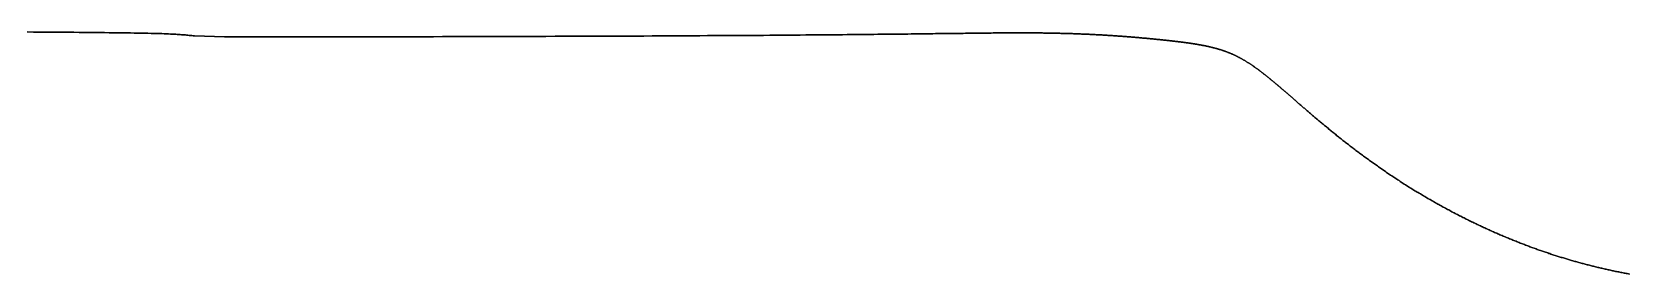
# Model space of a CAD drawing. Header units: inches. Extents: x 130170 to 284068, y 377793 to 804530.
# Drawn here: x 255302.6 to 255566.1, y 734722.7 to 734762.6 of the extents above; entities that cross this region are included whole.
import ezdxf

# ---------------------------------------------------------------- set-up
doc = ezdxf.new("R2010")
doc.units = ezdxf.units.IN
doc.header["$MEASUREMENT"] = 0
doc.layers.add('muni_il', color=7, linetype='Continuous')

msp = doc.modelspace()

# ---------------------------------------------------------------- linework, layer by layer
at = {"layer": 'muni_il'}
for points in [[(255301.81, 734762.61), (255302.81, 734762.6), (255303.8, 734762.59), (255304.78, 734762.59), (255305.74, 734762.58), (255306.7, 734762.57), (255307.63, 734762.56), (255308.56, 734762.56), (255309.47, 734762.55), (255310.36, 734762.54), (255311.23, 734762.53), (255312.08, 734762.53), (255312.92, 734762.52), (255313.73, 734762.51), (255314.52, 734762.5), (255315.3, 734762.49), (255316.05, 734762.48), (255316.77, 734762.47), (255317.48, 734762.46), (255318.16, 734762.45), (255318.81, 734762.44), (255319.44, 734762.43), (255320.05, 734762.42), (255320.63, 734762.41), (255321.19, 734762.4), (255321.72, 734762.39), (255322.22, 734762.38), (255322.71, 734762.37), (255323.16, 734762.35), (255323.6, 734762.34), (255324.01, 734762.33), (255324.39, 734762.32), (255324.76, 734762.3), (255325.1, 734762.29), (255325.43, 734762.27), (255325.73, 734762.26), (255326.02, 734762.24), (255326.29, 734762.23), (255326.55, 734762.21), (255326.79, 734762.2), (255327.03, 734762.18), (255327.25, 734762.16), (255327.47, 734762.15), (255327.68, 734762.13), (255327.89, 734762.11), (255328.1, 734762.09), (255328.31, 734762.07), (255328.52, 734762.05), (255328.73, 734762.03), (255328.95, 734762.01), (255329.18, 734761.98), (255329.42, 734761.96), (255334.32, 734761.8), (255335.59, 734761.8), (255336.21, 734761.8), (255336.83, 734761.8), (255337.45, 734761.8), (255338.1, 734761.8), (255338.77, 734761.8), (255339.46, 734761.8), (255340.19, 734761.8), (255340.95, 734761.8), (255341.75, 734761.8), (255342.59, 734761.8), (255343.48, 734761.8), (255344.4, 734761.8), (255345.37, 734761.8), (255346.38, 734761.8), (255347.43, 734761.8), (255348.52, 734761.81), (255349.65, 734761.81), (255350.83, 734761.81), (255352.04, 734761.81), (255353.28, 734761.81), (255354.56, 734761.81), (255355.87, 734761.81), (255357.21, 734761.81), (255358.58, 734761.82), (255359.98, 734761.82), (255361.4, 734761.82), (255362.85, 734761.82), (255364.31, 734761.83), (255365.79, 734761.83), (255367.29, 734761.83), (255368.8, 734761.83), (255370.33, 734761.84), (255371.86, 734761.84), (255373.4, 734761.84), (255374.95, 734761.85), (255376.5, 734761.85), (255378.06, 734761.85), (255379.61, 734761.86), (255381.17, 734761.86), (255382.72, 734761.87), (255384.27, 734761.87), (255385.81, 734761.88), (255387.35, 734761.88), (255388.88, 734761.89), (255390.4, 734761.89), (255391.91, 734761.9), (255393.41, 734761.9), (255394.9, 734761.91), (255396.37, 734761.91), (255397.83, 734761.92), (255399.28, 734761.92), (255400.71, 734761.93), (255402.12, 734761.94), (255403.51, 734761.94), (255404.89, 734761.95), (255406.25, 734761.95), (255407.6, 734761.96), (255408.92, 734761.97), (255410.22, 734761.97), (255411.51, 734761.98), (255412.77, 734761.99), (255414.02, 734762), (255415.24, 734762), (255416.45, 734762.01), (255417.63, 734762.02), (255418.79, 734762.02), (255419.93, 734762.03), (255421.06, 734762.04), (255422.16, 734762.05), (255423.24, 734762.05), (255424.3, 734762.06), (255425.34, 734762.07), (255426.36, 734762.08), (255427.35, 734762.08), (255428.33, 734762.09), (255429.29, 734762.1), (255430.23, 734762.11), (255431.15, 734762.11), (255432.05, 734762.12), (255432.94, 734762.13), (255433.8, 734762.14), (255434.65, 734762.14), (255435.47, 734762.15), (255436.28, 734762.16), (255437.07, 734762.17), (255437.85, 734762.17), (255438.61, 734762.18), (255439.35, 734762.19), (255440.07, 734762.2), (255440.78, 734762.2), (255441.47, 734762.21), (255442.15, 734762.22), (255442.82, 734762.22), (255443.46, 734762.23), (255444.1, 734762.24), (255444.72, 734762.25), (255445.32, 734762.25), (255445.92, 734762.26), (255446.5, 734762.27), (255447.06, 734762.27), (255447.62, 734762.28), (255448.16, 734762.29), (255448.69, 734762.29), (255449.21, 734762.3), (255449.72, 734762.3), (255450.22, 734762.31), (255450.71, 734762.32), (255451.18, 734762.32), (255451.65, 734762.33), (255452.11, 734762.33), (255452.56, 734762.34), (255453, 734762.34), (255453.43, 734762.35), (255453.85, 734762.36), (255454.26, 734762.36), (255454.67, 734762.37), (255455.06, 734762.37), (255455.45, 734762.38), (255455.84, 734762.38), (255456.21, 734762.38), (255456.58, 734762.39), (255456.94, 734762.39), (255457.3, 734762.4), (255457.65, 734762.4), (255457.99, 734762.41), (255458.33, 734762.41), (255458.66, 734762.41), (255458.98, 734762.42), (255459.3, 734762.42), (255459.62, 734762.42), (255459.93, 734762.43), (255460.24, 734762.43), (255460.54, 734762.43), (255460.84, 734762.43), (255461.13, 734762.44), (255461.42, 734762.44), (255461.7, 734762.44), (255461.98, 734762.44), (255462.26, 734762.45), (255462.53, 734762.45), (255462.8, 734762.45), (255463.07, 734762.45), (255463.33, 734762.45), (255463.59, 734762.45), (255463.85, 734762.45), (255464.1, 734762.46), (255464.35, 734762.46), (255464.6, 734762.46), (255464.84, 734762.46), (255465.08, 734762.46), (255465.32, 734762.46), (255465.56, 734762.46), (255465.8, 734762.46), (255466.03, 734762.46), (255466.26, 734762.46), (255466.49, 734762.46), (255466.71, 734762.46), (255466.94, 734762.46), (255467.16, 734762.45), (255467.38, 734762.45), (255467.6, 734762.45), (255467.81, 734762.45), (255468.03, 734762.45), (255468.24, 734762.45), (255468.45, 734762.45), (255468.66, 734762.44), (255468.86, 734762.44), (255469.07, 734762.44), (255469.27, 734762.44), (255469.48, 734762.43), (255469.68, 734762.43), (255469.88, 734762.43), (255470.07, 734762.43), (255470.27, 734762.42), (255470.46, 734762.42), (255470.66, 734762.42), (255470.85, 734762.41), (255471.04, 734762.41), (255471.23, 734762.41), (255471.42, 734762.4), (255471.6, 734762.4), (255471.79, 734762.39), (255471.97, 734762.39), (255472.16, 734762.39), (255472.34, 734762.38), (255472.52, 734762.38), (255472.7, 734762.37), (255472.87, 734762.37), (255473.05, 734762.36), (255473.23, 734762.36), (255473.4, 734762.35), (255473.57, 734762.35), (255473.75, 734762.34), (255473.92, 734762.34), (255474.09, 734762.33), (255474.26, 734762.33), (255474.42, 734762.32), (255474.59, 734762.32), (255474.76, 734762.31), (255474.92, 734762.3), (255475.08, 734762.3), (255475.25, 734762.29), (255475.41, 734762.29), (255475.57, 734762.28), (255475.73, 734762.27), (255475.89, 734762.27), (255476.04, 734762.26), (255476.2, 734762.25), (255476.36, 734762.25), (255476.51, 734762.24), (255476.66, 734762.23), (255476.82, 734762.23), (255476.97, 734762.22), (255477.12, 734762.21), (255477.27, 734762.21), (255477.42, 734762.2), (255477.56, 734762.19), (255477.71, 734762.18), (255477.86, 734762.18), (255478, 734762.17), (255478.14, 734762.16), (255478.29, 734762.15), (255478.43, 734762.15), (255478.57, 734762.14), (255478.71, 734762.13), (255478.85, 734762.12), (255478.99, 734762.12), (255479.13, 734762.11), (255479.27, 734762.1), (255479.4, 734762.09), (255479.54, 734762.08), (255479.67, 734762.08), (255479.81, 734762.07), (255479.94, 734762.06), (255480.07, 734762.05), (255480.2, 734762.04), (255480.33, 734762.04), (255480.47, 734762.03), (255480.59, 734762.02), (255480.72, 734762.01), (255480.85, 734762), (255480.98, 734761.99), (255481.1, 734761.98), (255481.23, 734761.98), (255481.36, 734761.97), (255481.48, 734761.96), (255481.6, 734761.95), (255481.73, 734761.94), (255481.85, 734761.93), (255481.97, 734761.92), (255482.09, 734761.92), (255482.21, 734761.91), (255482.33, 734761.9), (255482.45, 734761.89), (255482.57, 734761.88), (255482.69, 734761.87), (255482.81, 734761.86), (255482.93, 734761.85), (255483.04, 734761.84), (255483.16, 734761.84), (255483.27, 734761.83), (255483.39, 734761.82), (255483.5, 734761.81), (255483.62, 734761.8), (255483.73, 734761.79), (255483.84, 734761.78), (255483.96, 734761.77), (255484.07, 734761.76), (255484.18, 734761.75), (255484.29, 734761.74), (255484.4, 734761.73), (255484.51, 734761.73), (255484.62, 734761.72), (255484.73, 734761.71), (255484.84, 734761.7), (255484.95, 734761.69), (255485.06, 734761.68), (255485.16, 734761.67), (255485.27, 734761.66), (255485.38, 734761.65), (255485.49, 734761.64), (255485.59, 734761.63), (255485.7, 734761.62), (255485.8, 734761.61), (255485.91, 734761.6), (255486.01, 734761.59), (255486.12, 734761.58), (255486.22, 734761.58), (255486.33, 734761.57), (255486.43, 734761.56), (255486.53, 734761.55), (255486.64, 734761.54), (255486.74, 734761.53), (255486.84, 734761.52), (255486.94, 734761.51), (255487.05, 734761.5), (255487.15, 734761.49), (255487.25, 734761.48), (255487.35, 734761.47), (255487.45, 734761.46), (255487.55, 734761.45), (255487.65, 734761.44), (255487.75, 734761.43), (255487.85, 734761.42), (255487.95, 734761.41), (255488.05, 734761.4), (255488.15, 734761.39), (255488.25, 734761.38), (255488.35, 734761.37), (255488.45, 734761.36), (255488.55, 734761.35), (255488.64, 734761.34), (255488.74, 734761.33), (255488.84, 734761.32), (255488.94, 734761.31), (255489.04, 734761.3), (255489.13, 734761.29), (255489.23, 734761.28), (255489.33, 734761.27), (255489.42, 734761.26), (255489.52, 734761.25), (255489.62, 734761.24), (255489.71, 734761.23), (255489.81, 734761.22), (255489.9, 734761.21), (255490, 734761.2), (255490.1, 734761.19), (255490.19, 734761.18), (255490.29, 734761.17), (255490.38, 734761.16), (255490.48, 734761.15), (255490.57, 734761.13), (255490.66, 734761.12), (255490.76, 734761.11), (255490.85, 734761.1), (255490.95, 734761.09), (255491.04, 734761.08), (255491.13, 734761.07), (255491.23, 734761.06), (255491.32, 734761.05), (255491.41, 734761.04), (255491.51, 734761.03), (255491.6, 734761.01), (255491.69, 734761), (255491.79, 734760.99), (255491.88, 734760.98), (255491.97, 734760.97), (255492.06, 734760.96), (255492.15, 734760.95), (255492.25, 734760.93), (255492.34, 734760.92), (255492.43, 734760.91), (255492.52, 734760.9), (255492.61, 734760.89), (255492.7, 734760.88), (255492.79, 734760.86), (255492.89, 734760.85), (255492.98, 734760.84), (255493.07, 734760.83), (255493.16, 734760.81), (255493.25, 734760.8), (255493.34, 734760.79), (255493.43, 734760.78), (255493.52, 734760.76), (255493.61, 734760.75), (255493.69, 734760.74), (255493.78, 734760.72), (255493.87, 734760.71), (255493.96, 734760.7), (255494.05, 734760.68), (255494.14, 734760.67), (255494.23, 734760.66), (255494.32, 734760.64), (255494.4, 734760.63), (255494.49, 734760.61), (255494.58, 734760.6), (255494.67, 734760.59), (255494.75, 734760.57), (255494.84, 734760.56), (255494.93, 734760.54), (255495.02, 734760.53), (255495.1, 734760.51), (255495.19, 734760.5), (255495.28, 734760.48), (255495.36, 734760.46), (255495.45, 734760.45), (255495.53, 734760.43), (255495.62, 734760.42), (255495.71, 734760.4), (255495.79, 734760.38), (255495.88, 734760.37), (255495.96, 734760.35), (255496.05, 734760.33), (255496.13, 734760.32), (255496.22, 734760.3), (255496.3, 734760.28), (255496.38, 734760.26), (255496.47, 734760.25), (255496.55, 734760.23), (255496.64, 734760.21), (255496.72, 734760.19), (255496.8, 734760.17), (255496.89, 734760.15), (255496.97, 734760.13), (255497.05, 734760.11), (255497.14, 734760.09), (255497.22, 734760.07), (255497.3, 734760.05), (255497.38, 734760.03), (255497.47, 734760.01), (255497.55, 734759.99), (255497.63, 734759.97), (255497.71, 734759.95), (255497.79, 734759.93), (255497.88, 734759.9), (255497.96, 734759.88), (255498.04, 734759.86), (255498.12, 734759.84), (255498.2, 734759.81), (255498.28, 734759.79), (255498.36, 734759.76), (255498.44, 734759.74), (255498.52, 734759.72), (255498.6, 734759.69), (255498.69, 734759.67), (255498.77, 734759.64), (255498.85, 734759.61), (255498.93, 734759.59), (255499.01, 734759.56), (255499.09, 734759.53), (255499.17, 734759.51), (255499.24, 734759.48), (255499.32, 734759.45), (255499.4, 734759.42), (255499.48, 734759.39), (255499.56, 734759.36), (255499.64, 734759.34), (255499.72, 734759.31), (255499.8, 734759.28), (255499.88, 734759.24), (255499.96, 734759.21), (255500.04, 734759.18), (255500.12, 734759.15), (255500.2, 734759.12), (255500.27, 734759.09), (255500.35, 734759.05), (255500.43, 734759.02), (255500.51, 734758.98), (255500.59, 734758.95), (255500.67, 734758.92), (255500.75, 734758.88), (255500.83, 734758.84), (255500.9, 734758.81), (255500.98, 734758.77), (255501.06, 734758.73), (255501.14, 734758.7), (255501.22, 734758.66), (255501.3, 734758.62), (255501.38, 734758.58), (255501.46, 734758.54), (255501.53, 734758.5), (255501.61, 734758.46), (255501.69, 734758.42), (255501.77, 734758.38), (255501.85, 734758.34), (255501.93, 734758.29), (255502.01, 734758.25), (255502.09, 734758.21), (255502.17, 734758.16), (255502.25, 734758.12), (255502.33, 734758.07), (255502.41, 734758.03), (255502.49, 734757.98), (255502.57, 734757.94), (255502.65, 734757.89), (255502.73, 734757.84), (255502.81, 734757.79), (255502.89, 734757.74), (255502.97, 734757.69), (255503.05, 734757.64), (255503.13, 734757.59), (255503.21, 734757.54), (255503.29, 734757.49), (255503.37, 734757.44), (255503.45, 734757.39), (255503.54, 734757.33), (255503.62, 734757.28), (255503.7, 734757.22), (255503.78, 734757.17), (255503.86, 734757.11), (255503.95, 734757.06), (255504.03, 734757), (255504.11, 734756.94), (255504.2, 734756.89), (255504.28, 734756.83), (255504.36, 734756.77), (255504.45, 734756.71), (255504.53, 734756.65), (255504.62, 734756.59), (255504.7, 734756.53), (255504.79, 734756.46), (255504.87, 734756.4), (255504.96, 734756.34), (255505.05, 734756.27), (255505.13, 734756.21), (255505.22, 734756.14), (255505.31, 734756.08), (255505.39, 734756.01), (255505.48, 734755.94), (255505.57, 734755.88), (255505.66, 734755.81), (255505.75, 734755.74), (255505.83, 734755.67), (255505.92, 734755.6), (255506.01, 734755.53), (255506.1, 734755.46), (255506.19, 734755.39), (255506.28, 734755.31), (255506.38, 734755.24), (255506.47, 734755.17), (255506.56, 734755.09), (255506.65, 734755.02), (255506.74, 734754.94), (255506.84, 734754.87), (255506.93, 734754.79), (255507.03, 734754.71), (255507.12, 734754.63), (255507.22, 734754.56), (255507.31, 734754.48), (255507.41, 734754.4), (255507.5, 734754.32), (255507.6, 734754.23), (255507.7, 734754.15), (255507.79, 734754.07), (255507.89, 734753.99), (255507.99, 734753.9), (255508.09, 734753.82), (255508.19, 734753.74), (255508.29, 734753.65), (255508.39, 734753.57), (255508.49, 734753.48), (255508.59, 734753.39), (255508.69, 734753.31), (255508.8, 734753.22), (255508.9, 734753.13), (255509, 734753.04), (255509.11, 734752.95), (255509.21, 734752.86), (255509.32, 734752.77), (255509.42, 734752.68), (255509.53, 734752.59), (255509.64, 734752.49), (255509.74, 734752.4), (255509.85, 734752.31), (255509.96, 734752.21), (255510.07, 734752.12), (255510.18, 734752.02), (255510.29, 734751.93), (255510.4, 734751.83), (255510.51, 734751.73), (255510.62, 734751.64), (255510.73, 734751.54), (255510.85, 734751.44), (255510.96, 734751.34), (255511.07, 734751.24), (255511.19, 734751.14), (255511.3, 734751.04), (255511.42, 734750.94), (255511.54, 734750.84), (255511.65, 734750.74), (255511.77, 734750.64), (255511.89, 734750.54), (255512.01, 734750.43), (255512.13, 734750.33), (255512.25, 734750.23), (255512.37, 734750.12), (255512.49, 734750.02), (255512.61, 734749.91), (255512.73, 734749.81), (255512.85, 734749.7), (255512.98, 734749.6), (255513.1, 734749.49), (255513.23, 734749.38), (255513.35, 734749.28), (255513.48, 734749.17), (255513.6, 734749.06), (255513.73, 734748.95), (255513.86, 734748.84), (255513.99, 734748.73), (255514.11, 734748.62), (255514.24, 734748.51), (255514.37, 734748.4), (255514.5, 734748.29), (255514.64, 734748.18), (255514.77, 734748.07), (255514.9, 734747.96), (255515.03, 734747.85), (255515.17, 734747.74), (255515.3, 734747.62), (255515.44, 734747.51), (255515.57, 734747.4), (255515.71, 734747.29), (255515.84, 734747.17), (255515.98, 734747.06), (255516.12, 734746.94), (255516.26, 734746.83), (255516.4, 734746.72), (255516.54, 734746.6), (255516.68, 734746.49), (255516.82, 734746.37), (255516.96, 734746.26), (255517.1, 734746.14), (255517.24, 734746.03), (255517.39, 734745.91), (255517.53, 734745.79), (255517.67, 734745.68), (255517.82, 734745.56), (255517.96, 734745.44), (255518.11, 734745.33), (255518.26, 734745.21), (255518.4, 734745.09), (255518.55, 734744.98), (255518.7, 734744.86), (255518.85, 734744.74), (255519, 734744.63), (255519.15, 734744.51), (255519.3, 734744.39), (255519.45, 734744.27), (255519.6, 734744.16), (255519.75, 734744.04), (255519.9, 734743.92), (255520.06, 734743.8), (255520.21, 734743.68), (255520.36, 734743.57), (255520.52, 734743.45), (255520.67, 734743.33), (255520.83, 734743.21), (255520.99, 734743.09), (255521.14, 734742.98), (255521.3, 734742.86), (255521.46, 734742.74), (255521.61, 734742.62), (255521.77, 734742.5), (255521.93, 734742.39), (255522.09, 734742.27), (255522.25, 734742.15), (255522.41, 734742.03), (255522.57, 734741.91), (255522.73, 734741.8), (255522.9, 734741.68), (255523.06, 734741.56), (255523.22, 734741.44), (255523.38, 734741.33), (255523.55, 734741.21), (255523.71, 734741.09), (255523.88, 734740.97), (255524.04, 734740.86), (255524.21, 734740.74), (255524.37, 734740.62), (255524.54, 734740.51), (255524.7, 734740.39), (255524.87, 734740.27), (255525.04, 734740.16), (255525.21, 734740.04), (255525.37, 734739.92), (255525.54, 734739.81), (255525.71, 734739.69), (255525.88, 734739.58), (255526.05, 734739.46), (255526.22, 734739.35), (255526.39, 734739.23), (255526.56, 734739.12), (255526.73, 734739), (255526.9, 734738.89), (255527.07, 734738.78), (255527.25, 734738.66), (255527.42, 734738.55), (255527.59, 734738.43), (255527.76, 734738.32), (255527.94, 734738.21), (255528.11, 734738.1), (255528.28, 734737.98), (255528.46, 734737.87), (255528.63, 734737.76), (255528.81, 734737.65), (255528.98, 734737.54), (255529.16, 734737.43), (255529.33, 734737.31), (255529.51, 734737.2), (255529.68, 734737.09), (255529.86, 734736.98), (255530.03, 734736.87), (255530.21, 734736.77), (255530.39, 734736.66), (255530.56, 734736.55), (255530.74, 734736.44), (255530.92, 734736.33), (255531.1, 734736.22), (255531.27, 734736.12), (255531.45, 734736.01), (255531.63, 734735.9), (255531.81, 734735.8), (255531.99, 734735.69), (255532.16, 734735.58), (255532.34, 734735.48), (255532.52, 734735.37), (255532.7, 734735.27), (255532.88, 734735.16), (255533.06, 734735.06), (255533.24, 734734.96), (255533.42, 734734.85), (255533.6, 734734.75), (255533.78, 734734.65), (255533.96, 734734.55), (255534.14, 734734.44), (255534.32, 734734.34), (255534.5, 734734.24), (255534.68, 734734.14), (255534.86, 734734.04), (255535.04, 734733.94), (255535.22, 734733.84), (255535.4, 734733.74), (255535.58, 734733.65), (255535.76, 734733.55), (255535.94, 734733.45), (255536.12, 734733.35), (255536.3, 734733.26), (255536.48, 734733.16), (255536.66, 734733.06), (255536.84, 734732.97), (255537.02, 734732.87), (255537.2, 734732.78), (255537.38, 734732.68), (255537.57, 734732.59), (255537.75, 734732.49), (255537.93, 734732.4), (255538.11, 734732.31), (255538.29, 734732.22), (255538.47, 734732.12), (255538.65, 734732.03), (255538.83, 734731.94), (255539.01, 734731.85), (255539.19, 734731.76), (255539.37, 734731.67), (255539.55, 734731.58), (255539.73, 734731.49), (255539.91, 734731.4), (255540.09, 734731.32), (255540.27, 734731.23), (255540.45, 734731.14), (255540.64, 734731.06), (255540.82, 734730.97), (255541, 734730.88), (255541.18, 734730.8), (255541.36, 734730.71), (255541.53, 734730.63), (255541.71, 734730.54), (255541.89, 734730.46), (255542.07, 734730.38), (255542.25, 734730.29), (255542.43, 734730.21), (255542.61, 734730.13), (255542.79, 734730.05), (255542.97, 734729.97), (255543.15, 734729.89), (255543.33, 734729.81), (255543.51, 734729.73), (255543.69, 734729.65), (255543.86, 734729.57), (255544.04, 734729.49), (255544.22, 734729.41), (255544.4, 734729.34), (255544.58, 734729.26), (255544.76, 734729.18), (255544.93, 734729.11), (255545.11, 734729.03), (255545.29, 734728.96), (255545.47, 734728.88), (255545.64, 734728.81), (255545.82, 734728.73), (255546, 734728.66), (255546.18, 734728.59), (255546.35, 734728.51), (255546.53, 734728.44), (255546.71, 734728.37), (255546.88, 734728.3), (255547.06, 734728.23), (255547.23, 734728.16), (255547.41, 734728.09), (255547.59, 734728.02), (255547.76, 734727.95), (255547.94, 734727.88), (255548.11, 734727.81), (255548.29, 734727.74), (255548.47, 734727.67), (255548.64, 734727.61), (255548.82, 734727.54), (255548.99, 734727.47), (255549.17, 734727.41), (255549.34, 734727.34), (255549.51, 734727.28), (255549.69, 734727.21), (255549.86, 734727.15), (255550.04, 734727.08), (255550.21, 734727.02), (255550.39, 734726.96), (255550.56, 734726.89), (255550.73, 734726.83), (255550.91, 734726.77), (255551.08, 734726.71), (255551.25, 734726.65), (255551.43, 734726.59), (255551.6, 734726.53), (255551.77, 734726.47), (255551.95, 734726.41), (255552.12, 734726.35), (255552.29, 734726.29), (255552.47, 734726.23), (255552.64, 734726.17), (255552.81, 734726.11), (255552.98, 734726.06), (255553.16, 734726), (255553.33, 734725.94), (255553.5, 734725.89), (255553.67, 734725.83), (255553.85, 734725.78), (255554.02, 734725.72), (255554.19, 734725.67), (255554.36, 734725.61), (255554.53, 734725.56), (255554.71, 734725.5), (255554.88, 734725.45), (255555.05, 734725.4), (255555.22, 734725.35), (255555.39, 734725.29), (255555.57, 734725.24), (255555.74, 734725.19), (255555.91, 734725.14), (255556.08, 734725.09), (255556.25, 734725.04), (255556.42, 734724.99), (255556.59, 734724.94), (255556.77, 734724.89), (255556.94, 734724.84), (255557.11, 734724.79), (255557.28, 734724.74), (255557.45, 734724.69), (255557.62, 734724.65), (255557.8, 734724.6), (255557.97, 734724.55), (255558.14, 734724.51), (255558.31, 734724.46), (255558.48, 734724.41), (255558.65, 734724.37), (255558.82, 734724.32), (255559, 734724.28), (255559.17, 734724.23), (255559.34, 734724.19), (255559.51, 734724.14), (255559.68, 734724.1), (255559.86, 734724.06), (255560.03, 734724.01), (255560.2, 734723.97), (255560.37, 734723.93), (255560.54, 734723.89), (255560.72, 734723.84), (255560.89, 734723.8), (255561.06, 734723.76), (255561.23, 734723.72), (255561.41, 734723.68), (255561.58, 734723.64), (255561.75, 734723.6), (255561.93, 734723.56), (255562.1, 734723.52), (255562.27, 734723.48), (255562.45, 734723.44), (255562.62, 734723.4), (255562.79, 734723.37), (255562.97, 734723.33), (255563.14, 734723.29), (255563.31, 734723.25), (255563.49, 734723.22), (255563.66, 734723.18), (255563.84, 734723.14), (255564.01, 734723.11), (255564.19, 734723.07), (255564.36, 734723.04), (255564.54, 734723), (255564.71, 734722.97), (255564.89, 734722.93), (255565.06, 734722.9), (255565.24, 734722.86), (255565.41, 734722.83), (255565.59, 734722.8), (255565.77, 734722.76), (255565.94, 734722.73), (255566.12, 734722.7)], [(255566.12, 734722.7), (255565.94, 734722.73), (255565.77, 734722.76), (255565.59, 734722.8), (255565.41, 734722.83), (255565.24, 734722.86), (255565.06, 734722.9), (255564.89, 734722.93), (255564.71, 734722.97), (255564.54, 734723), (255564.36, 734723.04), (255564.19, 734723.07), (255564.01, 734723.11), (255563.84, 734723.14), (255563.66, 734723.18), (255563.49, 734723.22), (255563.31, 734723.25), (255563.14, 734723.29), (255562.97, 734723.33), (255562.79, 734723.37), (255562.62, 734723.4), (255562.45, 734723.44), (255562.27, 734723.48), (255562.1, 734723.52), (255561.93, 734723.56), (255561.75, 734723.6), (255561.58, 734723.64), (255561.41, 734723.68), (255561.23, 734723.72), (255561.06, 734723.76), (255560.89, 734723.8), (255560.72, 734723.84), (255560.54, 734723.89), (255560.37, 734723.93), (255560.2, 734723.97), (255560.03, 734724.01), (255559.86, 734724.06), (255559.68, 734724.1), (255559.51, 734724.14), (255559.34, 734724.19), (255559.17, 734724.23), (255559, 734724.28), (255558.82, 734724.32), (255558.65, 734724.37), (255558.48, 734724.41), (255558.31, 734724.46), (255558.14, 734724.51), (255557.97, 734724.55), (255557.8, 734724.6), (255557.62, 734724.65), (255557.45, 734724.69), (255557.28, 734724.74), (255557.11, 734724.79), (255556.94, 734724.84), (255556.77, 734724.89), (255556.59, 734724.94), (255556.42, 734724.99), (255556.25, 734725.04), (255556.08, 734725.09), (255555.91, 734725.14), (255555.74, 734725.19), (255555.57, 734725.24), (255555.39, 734725.29), (255555.22, 734725.35), (255555.05, 734725.4), (255554.88, 734725.45), (255554.71, 734725.5), (255554.53, 734725.56), (255554.36, 734725.61), (255554.19, 734725.67), (255554.02, 734725.72), (255553.85, 734725.78), (255553.67, 734725.83), (255553.5, 734725.89), (255553.33, 734725.94), (255553.16, 734726), (255552.98, 734726.06), (255552.81, 734726.11), (255552.64, 734726.17), (255552.47, 734726.23), (255552.29, 734726.29), (255552.12, 734726.35), (255551.95, 734726.41), (255551.77, 734726.47), (255551.6, 734726.53), (255551.43, 734726.59), (255551.25, 734726.65), (255551.08, 734726.71), (255550.91, 734726.77), (255550.73, 734726.83), (255550.56, 734726.89), (255550.39, 734726.96), (255550.21, 734727.02), (255550.04, 734727.08), (255549.86, 734727.15), (255549.69, 734727.21), (255549.51, 734727.28), (255549.34, 734727.34), (255549.17, 734727.41), (255548.99, 734727.47), (255548.82, 734727.54), (255548.64, 734727.61), (255548.47, 734727.67), (255548.29, 734727.74), (255548.11, 734727.81), (255547.94, 734727.88), (255547.76, 734727.95), (255547.59, 734728.02), (255547.41, 734728.09), (255547.23, 734728.16), (255547.06, 734728.23), (255546.88, 734728.3), (255546.71, 734728.37), (255546.53, 734728.44), (255546.35, 734728.51), (255546.18, 734728.59), (255546, 734728.66), (255545.82, 734728.73), (255545.64, 734728.81), (255545.47, 734728.88), (255545.29, 734728.96), (255545.11, 734729.03), (255544.93, 734729.11), (255544.76, 734729.18), (255544.58, 734729.26), (255544.4, 734729.34), (255544.22, 734729.41), (255544.04, 734729.49), (255543.86, 734729.57), (255543.69, 734729.65), (255543.51, 734729.73), (255543.33, 734729.81), (255543.15, 734729.89), (255542.97, 734729.97), (255542.79, 734730.05), (255542.61, 734730.13), (255542.43, 734730.21), (255542.25, 734730.29), (255542.07, 734730.38), (255541.89, 734730.46), (255541.71, 734730.54), (255541.53, 734730.63), (255541.36, 734730.71), (255541.18, 734730.8), (255541, 734730.88), (255540.82, 734730.97), (255540.64, 734731.06), (255540.45, 734731.14), (255540.27, 734731.23), (255540.09, 734731.32), (255539.91, 734731.4), (255539.73, 734731.49), (255539.55, 734731.58), (255539.37, 734731.67), (255539.19, 734731.76), (255539.01, 734731.85), (255538.83, 734731.94), (255538.65, 734732.03), (255538.47, 734732.12), (255538.29, 734732.22), (255538.11, 734732.31), (255537.93, 734732.4), (255537.75, 734732.49), (255537.57, 734732.59), (255537.38, 734732.68), (255537.2, 734732.78), (255537.02, 734732.87), (255536.84, 734732.97), (255536.66, 734733.06), (255536.48, 734733.16), (255536.3, 734733.26), (255536.12, 734733.35), (255535.94, 734733.45), (255535.76, 734733.55), (255535.58, 734733.65), (255535.4, 734733.74), (255535.22, 734733.84), (255535.04, 734733.94), (255534.86, 734734.04), (255534.68, 734734.14), (255534.5, 734734.24), (255534.32, 734734.34), (255534.14, 734734.44), (255533.96, 734734.55), (255533.78, 734734.65), (255533.6, 734734.75), (255533.42, 734734.85), (255533.24, 734734.96), (255533.06, 734735.06), (255532.88, 734735.16), (255532.7, 734735.27), (255532.52, 734735.37), (255532.34, 734735.48), (255532.16, 734735.58), (255531.99, 734735.69), (255531.81, 734735.8), (255531.63, 734735.9), (255531.45, 734736.01), (255531.27, 734736.12), (255531.1, 734736.22), (255530.92, 734736.33), (255530.74, 734736.44), (255530.56, 734736.55), (255530.39, 734736.66), (255530.21, 734736.77), (255530.03, 734736.87), (255529.86, 734736.98), (255529.68, 734737.09), (255529.51, 734737.2), (255529.33, 734737.31), (255529.16, 734737.43), (255528.98, 734737.54), (255528.81, 734737.65), (255528.63, 734737.76), (255528.46, 734737.87), (255528.28, 734737.98), (255528.11, 734738.1), (255527.94, 734738.21), (255527.76, 734738.32), (255527.59, 734738.43), (255527.42, 734738.55), (255527.25, 734738.66), (255527.07, 734738.78), (255526.9, 734738.89), (255526.73, 734739), (255526.56, 734739.12), (255526.39, 734739.23), (255526.22, 734739.35), (255526.05, 734739.46), (255525.88, 734739.58), (255525.71, 734739.69), (255525.54, 734739.81), (255525.37, 734739.92), (255525.21, 734740.04), (255525.04, 734740.16), (255524.87, 734740.27), (255524.7, 734740.39), (255524.54, 734740.51), (255524.37, 734740.62), (255524.21, 734740.74), (255524.04, 734740.86), (255523.88, 734740.97), (255523.71, 734741.09), (255523.55, 734741.21), (255523.38, 734741.33), (255523.22, 734741.44), (255523.06, 734741.56), (255522.9, 734741.68), (255522.73, 734741.8), (255522.57, 734741.91), (255522.41, 734742.03), (255522.25, 734742.15), (255522.09, 734742.27), (255521.93, 734742.39), (255521.77, 734742.5), (255521.61, 734742.62), (255521.46, 734742.74), (255521.3, 734742.86), (255521.14, 734742.98), (255520.99, 734743.09), (255520.83, 734743.21), (255520.67, 734743.33), (255520.52, 734743.45), (255520.36, 734743.57), (255520.21, 734743.68), (255520.06, 734743.8), (255519.9, 734743.92), (255519.75, 734744.04), (255519.6, 734744.16), (255519.45, 734744.27), (255519.3, 734744.39), (255519.15, 734744.51), (255519, 734744.63), (255518.85, 734744.74), (255518.7, 734744.86), (255518.55, 734744.98), (255518.4, 734745.09), (255518.26, 734745.21), (255518.11, 734745.33), (255517.96, 734745.44), (255517.82, 734745.56), (255517.67, 734745.68), (255517.53, 734745.79), (255517.39, 734745.91), (255517.24, 734746.03), (255517.1, 734746.14), (255516.96, 734746.26), (255516.82, 734746.37), (255516.68, 734746.49), (255516.54, 734746.6), (255516.4, 734746.72), (255516.26, 734746.83), (255516.12, 734746.94), (255515.98, 734747.06), (255515.84, 734747.17), (255515.71, 734747.29), (255515.57, 734747.4), (255515.44, 734747.51), (255515.3, 734747.62), (255515.17, 734747.74), (255515.03, 734747.85), (255514.9, 734747.96), (255514.77, 734748.07), (255514.64, 734748.18), (255514.5, 734748.29), (255514.37, 734748.4), (255514.24, 734748.51), (255514.11, 734748.62), (255513.99, 734748.73), (255513.86, 734748.84), (255513.73, 734748.95), (255513.6, 734749.06), (255513.48, 734749.17), (255513.35, 734749.28), (255513.23, 734749.38), (255513.1, 734749.49), (255512.98, 734749.6), (255512.85, 734749.7), (255512.73, 734749.81), (255512.61, 734749.91), (255512.49, 734750.02), (255512.37, 734750.12), (255512.25, 734750.23), (255512.13, 734750.33), (255512.01, 734750.43), (255511.89, 734750.54), (255511.77, 734750.64), (255511.65, 734750.74), (255511.54, 734750.84), (255511.42, 734750.94), (255511.3, 734751.04), (255511.19, 734751.14), (255511.07, 734751.24), (255510.96, 734751.34), (255510.85, 734751.44), (255510.73, 734751.54), (255510.62, 734751.64), (255510.51, 734751.73), (255510.4, 734751.83), (255510.29, 734751.93), (255510.18, 734752.02), (255510.07, 734752.12), (255509.96, 734752.21), (255509.85, 734752.31), (255509.74, 734752.4), (255509.64, 734752.49), (255509.53, 734752.59), (255509.42, 734752.68), (255509.32, 734752.77), (255509.21, 734752.86), (255509.11, 734752.95), (255509, 734753.04), (255508.9, 734753.13), (255508.8, 734753.22), (255508.69, 734753.31), (255508.59, 734753.39), (255508.49, 734753.48), (255508.39, 734753.57), (255508.29, 734753.65), (255508.19, 734753.74), (255508.09, 734753.82), (255507.99, 734753.9), (255507.89, 734753.99), (255507.79, 734754.07), (255507.7, 734754.15), (255507.6, 734754.23), (255507.5, 734754.32), (255507.41, 734754.4), (255507.31, 734754.48), (255507.22, 734754.56), (255507.12, 734754.63), (255507.03, 734754.71), (255506.93, 734754.79), (255506.84, 734754.87), (255506.74, 734754.94), (255506.65, 734755.02), (255506.56, 734755.09), (255506.47, 734755.17), (255506.38, 734755.24), (255506.28, 734755.31), (255506.19, 734755.39), (255506.1, 734755.46), (255506.01, 734755.53), (255505.92, 734755.6), (255505.83, 734755.67), (255505.75, 734755.74), (255505.66, 734755.81), (255505.57, 734755.88), (255505.48, 734755.94), (255505.39, 734756.01), (255505.31, 734756.08), (255505.22, 734756.14), (255505.13, 734756.21), (255505.05, 734756.27), (255504.96, 734756.34), (255504.87, 734756.4), (255504.79, 734756.46), (255504.7, 734756.53), (255504.62, 734756.59), (255504.53, 734756.65), (255504.45, 734756.71), (255504.36, 734756.77), (255504.28, 734756.83), (255504.2, 734756.89), (255504.11, 734756.94), (255504.03, 734757), (255503.95, 734757.06), (255503.86, 734757.11), (255503.78, 734757.17), (255503.7, 734757.22), (255503.62, 734757.28), (255503.54, 734757.33), (255503.45, 734757.39), (255503.37, 734757.44), (255503.29, 734757.49), (255503.21, 734757.54), (255503.13, 734757.59), (255503.05, 734757.64), (255502.97, 734757.69), (255502.89, 734757.74), (255502.81, 734757.79), (255502.73, 734757.84), (255502.65, 734757.89), (255502.57, 734757.94), (255502.49, 734757.98), (255502.41, 734758.03), (255502.33, 734758.07), (255502.25, 734758.12), (255502.17, 734758.16), (255502.09, 734758.21), (255502.01, 734758.25), (255501.93, 734758.29), (255501.85, 734758.34), (255501.77, 734758.38), (255501.69, 734758.42), (255501.61, 734758.46), (255501.53, 734758.5), (255501.46, 734758.54), (255501.38, 734758.58), (255501.3, 734758.62), (255501.22, 734758.66), (255501.14, 734758.7), (255501.06, 734758.73), (255500.98, 734758.77), (255500.9, 734758.81), (255500.83, 734758.84), (255500.75, 734758.88), (255500.67, 734758.92), (255500.59, 734758.95), (255500.51, 734758.98), (255500.43, 734759.02), (255500.35, 734759.05), (255500.27, 734759.09), (255500.2, 734759.12), (255500.12, 734759.15), (255500.04, 734759.18), (255499.96, 734759.21), (255499.88, 734759.24), (255499.8, 734759.28), (255499.72, 734759.31), (255499.64, 734759.34), (255499.56, 734759.36), (255499.48, 734759.39), (255499.4, 734759.42), (255499.32, 734759.45), (255499.24, 734759.48), (255499.17, 734759.51), (255499.09, 734759.53), (255499.01, 734759.56), (255498.93, 734759.59), (255498.85, 734759.61), (255498.77, 734759.64), (255498.69, 734759.67), (255498.6, 734759.69), (255498.52, 734759.72), (255498.44, 734759.74), (255498.36, 734759.76), (255498.28, 734759.79), (255498.2, 734759.81), (255498.12, 734759.84), (255498.04, 734759.86), (255497.96, 734759.88), (255497.88, 734759.9), (255497.79, 734759.93), (255497.71, 734759.95), (255497.63, 734759.97), (255497.55, 734759.99), (255497.47, 734760.01), (255497.38, 734760.03), (255497.3, 734760.05), (255497.22, 734760.07), (255497.14, 734760.09), (255497.05, 734760.11), (255496.97, 734760.13), (255496.89, 734760.15), (255496.8, 734760.17), (255496.72, 734760.19), (255496.64, 734760.21), (255496.55, 734760.23), (255496.47, 734760.25), (255496.38, 734760.26), (255496.3, 734760.28), (255496.22, 734760.3), (255496.13, 734760.32), (255496.05, 734760.33), (255495.96, 734760.35), (255495.88, 734760.37), (255495.79, 734760.38), (255495.71, 734760.4), (255495.62, 734760.42), (255495.53, 734760.43), (255495.45, 734760.45), (255495.36, 734760.46), (255495.28, 734760.48), (255495.19, 734760.5), (255495.1, 734760.51), (255495.02, 734760.53), (255494.93, 734760.54), (255494.84, 734760.56), (255494.75, 734760.57), (255494.67, 734760.59), (255494.58, 734760.6), (255494.49, 734760.61), (255494.4, 734760.63), (255494.32, 734760.64), (255494.23, 734760.66), (255494.14, 734760.67), (255494.05, 734760.68), (255493.96, 734760.7), (255493.87, 734760.71), (255493.78, 734760.72), (255493.69, 734760.74), (255493.61, 734760.75), (255493.52, 734760.76), (255493.43, 734760.78), (255493.34, 734760.79), (255493.25, 734760.8), (255493.16, 734760.81), (255493.07, 734760.83), (255492.98, 734760.84), (255492.89, 734760.85), (255492.79, 734760.86), (255492.7, 734760.88), (255492.61, 734760.89), (255492.52, 734760.9), (255492.43, 734760.91), (255492.34, 734760.92), (255492.25, 734760.93), (255492.15, 734760.95), (255492.06, 734760.96), (255491.97, 734760.97), (255491.88, 734760.98), (255491.79, 734760.99), (255491.69, 734761), (255491.6, 734761.01), (255491.51, 734761.03), (255491.41, 734761.04), (255491.32, 734761.05), (255491.23, 734761.06), (255491.13, 734761.07), (255491.04, 734761.08), (255490.95, 734761.09), (255490.85, 734761.1), (255490.76, 734761.11), (255490.66, 734761.12), (255490.57, 734761.13), (255490.48, 734761.15), (255490.38, 734761.16), (255490.29, 734761.17), (255490.19, 734761.18), (255490.1, 734761.19), (255490, 734761.2), (255489.9, 734761.21), (255489.81, 734761.22), (255489.71, 734761.23), (255489.62, 734761.24), (255489.52, 734761.25), (255489.42, 734761.26), (255489.33, 734761.27), (255489.23, 734761.28), (255489.13, 734761.29), (255489.04, 734761.3), (255488.94, 734761.31), (255488.84, 734761.32), (255488.74, 734761.33), (255488.64, 734761.34), (255488.55, 734761.35), (255488.45, 734761.36), (255488.35, 734761.37), (255488.25, 734761.38), (255488.15, 734761.39), (255488.05, 734761.4), (255487.95, 734761.41), (255487.85, 734761.42), (255487.75, 734761.43), (255487.65, 734761.44), (255487.55, 734761.45), (255487.45, 734761.46), (255487.35, 734761.47), (255487.25, 734761.48), (255487.15, 734761.49), (255487.05, 734761.5), (255486.94, 734761.51), (255486.84, 734761.52), (255486.74, 734761.53), (255486.64, 734761.54), (255486.53, 734761.55), (255486.43, 734761.56), (255486.33, 734761.57), (255486.22, 734761.58), (255486.12, 734761.58), (255486.01, 734761.59), (255485.91, 734761.6), (255485.8, 734761.61), (255485.7, 734761.62), (255485.59, 734761.63), (255485.49, 734761.64), (255485.38, 734761.65), (255485.27, 734761.66), (255485.16, 734761.67), (255485.06, 734761.68), (255484.95, 734761.69), (255484.84, 734761.7), (255484.73, 734761.71), (255484.62, 734761.72), (255484.51, 734761.73), (255484.4, 734761.73), (255484.29, 734761.74), (255484.18, 734761.75), (255484.07, 734761.76), (255483.96, 734761.77), (255483.84, 734761.78), (255483.73, 734761.79), (255483.62, 734761.8), (255483.5, 734761.81), (255483.39, 734761.82), (255483.27, 734761.83), (255483.16, 734761.84), (255483.04, 734761.84), (255482.93, 734761.85), (255482.81, 734761.86), (255482.69, 734761.87), (255482.57, 734761.88), (255482.45, 734761.89), (255482.33, 734761.9), (255482.21, 734761.91), (255482.09, 734761.92), (255481.97, 734761.92), (255481.85, 734761.93), (255481.73, 734761.94), (255481.6, 734761.95), (255481.48, 734761.96), (255481.36, 734761.97), (255481.23, 734761.98), (255481.1, 734761.98), (255480.98, 734761.99), (255480.85, 734762), (255480.72, 734762.01), (255480.59, 734762.02), (255480.47, 734762.03), (255480.33, 734762.04), (255480.2, 734762.04), (255480.07, 734762.05), (255479.94, 734762.06), (255479.81, 734762.07), (255479.67, 734762.08), (255479.54, 734762.08), (255479.4, 734762.09), (255479.27, 734762.1), (255479.13, 734762.11), (255478.99, 734762.12), (255478.85, 734762.12), (255478.71, 734762.13), (255478.57, 734762.14), (255478.43, 734762.15), (255478.29, 734762.15), (255478.14, 734762.16), (255478, 734762.17), (255477.86, 734762.18), (255477.71, 734762.18), (255477.56, 734762.19), (255477.42, 734762.2), (255477.27, 734762.21), (255477.12, 734762.21), (255476.97, 734762.22), (255476.82, 734762.23), (255476.66, 734762.23), (255476.51, 734762.24), (255476.36, 734762.25), (255476.2, 734762.25), (255476.04, 734762.26), (255475.89, 734762.27), (255475.73, 734762.27), (255475.57, 734762.28), (255475.41, 734762.29), (255475.25, 734762.29), (255475.08, 734762.3), (255474.92, 734762.3), (255474.76, 734762.31), (255474.59, 734762.32), (255474.42, 734762.32), (255474.26, 734762.33), (255474.09, 734762.33), (255473.92, 734762.34), (255473.75, 734762.34), (255473.57, 734762.35), (255473.4, 734762.35), (255473.23, 734762.36), (255473.05, 734762.36), (255472.87, 734762.37), (255472.7, 734762.37), (255472.52, 734762.38), (255472.34, 734762.38), (255472.16, 734762.39), (255471.97, 734762.39), (255471.79, 734762.39), (255471.6, 734762.4), (255471.42, 734762.4), (255471.23, 734762.41), (255471.04, 734762.41), (255470.85, 734762.41), (255470.66, 734762.42), (255470.46, 734762.42), (255470.27, 734762.42), (255470.07, 734762.43), (255469.88, 734762.43), (255469.68, 734762.43), (255469.48, 734762.43), (255469.27, 734762.44), (255469.07, 734762.44), (255468.86, 734762.44), (255468.66, 734762.44), (255468.45, 734762.45), (255468.24, 734762.45), (255468.03, 734762.45), (255467.81, 734762.45), (255467.6, 734762.45), (255467.38, 734762.45), (255467.16, 734762.45), (255466.94, 734762.46), (255466.71, 734762.46), (255466.49, 734762.46), (255466.26, 734762.46), (255466.03, 734762.46), (255465.8, 734762.46), (255465.56, 734762.46), (255465.32, 734762.46), (255465.08, 734762.46), (255464.84, 734762.46), (255464.6, 734762.46), (255464.35, 734762.46), (255464.1, 734762.46), (255463.85, 734762.45), (255463.59, 734762.45), (255463.33, 734762.45), (255463.07, 734762.45), (255462.8, 734762.45), (255462.53, 734762.45), (255462.26, 734762.45), (255461.98, 734762.44), (255461.7, 734762.44), (255461.42, 734762.44), (255461.13, 734762.44), (255460.84, 734762.43), (255460.54, 734762.43), (255460.24, 734762.43), (255459.93, 734762.43), (255459.62, 734762.42), (255459.3, 734762.42), (255458.98, 734762.42), (255458.66, 734762.41), (255458.33, 734762.41), (255457.99, 734762.41), (255457.65, 734762.4), (255457.3, 734762.4), (255456.94, 734762.39), (255456.58, 734762.39), (255456.21, 734762.38), (255455.84, 734762.38), (255455.45, 734762.38), (255455.06, 734762.37), (255454.67, 734762.37), (255454.26, 734762.36), (255453.85, 734762.36), (255453.43, 734762.35), (255453, 734762.34), (255452.56, 734762.34), (255452.11, 734762.33), (255451.65, 734762.33), (255451.18, 734762.32), (255450.71, 734762.32), (255450.22, 734762.31), (255449.72, 734762.3), (255449.21, 734762.3), (255448.69, 734762.29), (255448.16, 734762.29), (255447.62, 734762.28), (255447.06, 734762.27), (255446.5, 734762.27), (255445.92, 734762.26), (255445.32, 734762.25), (255444.72, 734762.25), (255444.1, 734762.24), (255443.46, 734762.23), (255442.82, 734762.22), (255442.15, 734762.22), (255441.47, 734762.21), (255440.78, 734762.2), (255440.07, 734762.2), (255439.35, 734762.19), (255438.61, 734762.18), (255437.85, 734762.17), (255437.07, 734762.17), (255436.28, 734762.16), (255435.47, 734762.15), (255434.65, 734762.14), (255433.8, 734762.14), (255432.94, 734762.13), (255432.05, 734762.12), (255431.15, 734762.11), (255430.23, 734762.11), (255429.29, 734762.1), (255428.33, 734762.09), (255427.35, 734762.08), (255426.36, 734762.08), (255425.34, 734762.07), (255424.3, 734762.06), (255423.24, 734762.05), (255422.16, 734762.05), (255421.06, 734762.04), (255419.93, 734762.03), (255418.79, 734762.02), (255417.63, 734762.02), (255416.45, 734762.01), (255415.24, 734762), (255414.02, 734762), (255412.77, 734761.99), (255411.51, 734761.98), (255410.22, 734761.97), (255408.92, 734761.97), (255407.6, 734761.96), (255406.25, 734761.95), (255404.89, 734761.95), (255403.51, 734761.94), (255402.12, 734761.94), (255400.71, 734761.93), (255399.28, 734761.92), (255397.83, 734761.92), (255396.37, 734761.91), (255394.9, 734761.91), (255393.41, 734761.9), (255391.91, 734761.9), (255390.4, 734761.89), (255388.88, 734761.89), (255387.35, 734761.88), (255385.81, 734761.88), (255384.27, 734761.87), (255382.72, 734761.87), (255381.17, 734761.86), (255379.61, 734761.86), (255378.06, 734761.85), (255376.5, 734761.85), (255374.95, 734761.85), (255373.4, 734761.84), (255371.86, 734761.84), (255370.33, 734761.84), (255368.8, 734761.83), (255367.29, 734761.83), (255365.79, 734761.83), (255364.31, 734761.83), (255362.85, 734761.82), (255361.4, 734761.82), (255359.98, 734761.82), (255358.58, 734761.82), (255357.21, 734761.81), (255355.87, 734761.81), (255354.56, 734761.81), (255353.28, 734761.81), (255352.04, 734761.81), (255350.83, 734761.81), (255349.65, 734761.81), (255348.52, 734761.81), (255347.43, 734761.8), (255346.38, 734761.8), (255345.37, 734761.8), (255344.4, 734761.8), (255343.48, 734761.8), (255342.59, 734761.8), (255341.75, 734761.8), (255340.95, 734761.8), (255340.19, 734761.8), (255339.46, 734761.8), (255338.77, 734761.8), (255338.1, 734761.8), (255337.45, 734761.8), (255336.83, 734761.8), (255336.21, 734761.8), (255335.59, 734761.8), (255334.32, 734761.8), (255329.42, 734761.96), (255329.18, 734761.98), (255328.95, 734762.01), (255328.73, 734762.03), (255328.52, 734762.05), (255328.31, 734762.07), (255328.1, 734762.09), (255327.89, 734762.11), (255327.68, 734762.13), (255327.47, 734762.15), (255327.25, 734762.16), (255327.03, 734762.18), (255326.79, 734762.2), (255326.55, 734762.21), (255326.29, 734762.23), (255326.02, 734762.24), (255325.73, 734762.26), (255325.43, 734762.27), (255325.1, 734762.29), (255324.76, 734762.3), (255324.39, 734762.32), (255324.01, 734762.33), (255323.6, 734762.34), (255323.16, 734762.35), (255322.71, 734762.37), (255322.22, 734762.38), (255321.72, 734762.39), (255321.19, 734762.4), (255320.63, 734762.41), (255320.05, 734762.42), (255319.44, 734762.43), (255318.81, 734762.44), (255318.16, 734762.45), (255317.48, 734762.46), (255316.77, 734762.47), (255316.05, 734762.48), (255315.3, 734762.49), (255314.52, 734762.5), (255313.73, 734762.51), (255312.92, 734762.52), (255312.08, 734762.53), (255311.23, 734762.53), (255310.36, 734762.54), (255309.47, 734762.55), (255308.56, 734762.56), (255307.63, 734762.56), (255306.7, 734762.57), (255305.74, 734762.58), (255304.78, 734762.59), (255303.8, 734762.59), (255302.81, 734762.6), (255301.81, 734762.61)]]:
    msp.add_lwpolyline(points, dxfattribs=at)

doc.saveas('drawing.dxf')
